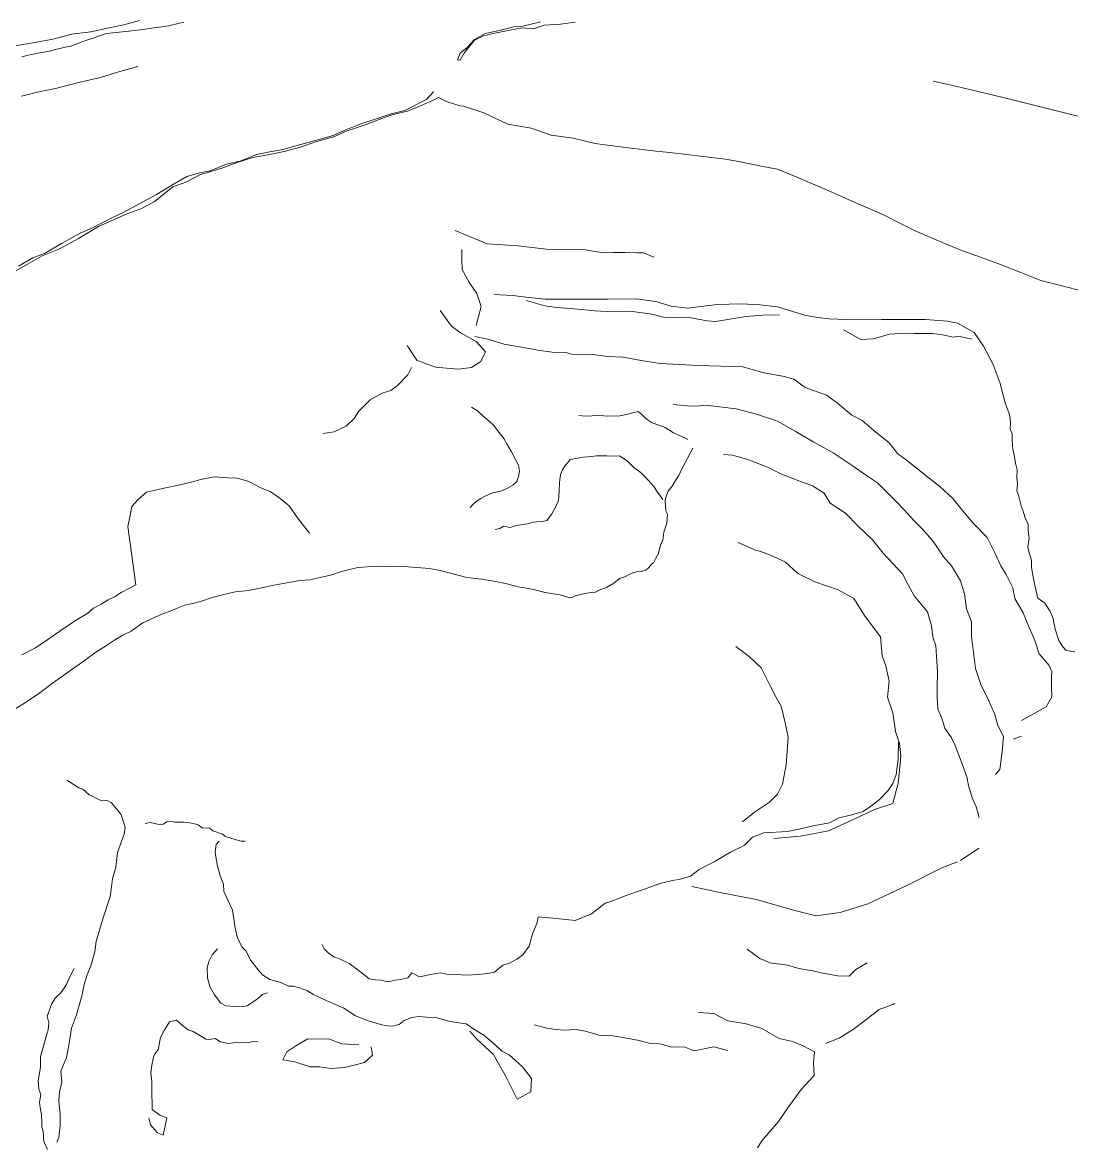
# Model space of a CAD drawing. Extents: x 683321 to 688873, y 7661944 to 7668387.
# Drawn here: x 686013.2 to 686275.9, y 7667162.1 to 7667443.6 of the extents above; entities that cross this region are included whole.
import ezdxf

# ---------------------------------------------------------------- set-up
doc = ezdxf.new("R2010")
doc.units = 0
doc.header["$MEASUREMENT"] = 0
doc.layers.add('01 CRESTA_Line', color=3, linetype='Continuous', lineweight=20)

msp = doc.modelspace()

# ---------------------------------------------------------------- linework, layer by layer
at = {"layer": '01 CRESTA_Line'}
for points in [[(686042.55, 7667444.04, 4105.81), (686038.57, 7667442.99, 4106.18), (686034.9, 7667442.24, 4106.6), (686030.31, 7667441.19, 4107.05), (686025.58, 7667440.6, 4107.5), (686020.84, 7667439.4, 4107.98), (686015.79, 7667438.5, 4108.42), (686008.76, 7667437.31, 4108.87)], [(686053.65, 7667443.64, 4104.8), (686049.76, 7667442.75, 4105.55), (686041.46, 7667441.59, 4106.6), (686034.24, 7667440.84, 4107.7), (686028.12, 7667438.68, 4108.23), (686025.42, 7667437.62, 4108.42), (686023.89, 7667437.37, 4108.57), (686021.51, 7667436.77, 4108.82), (686020, 7667436.42, 4108.98), (686017.16, 7667435.88, 4109.14), (686014.65, 7667435.4, 4109.28), (686013.04, 7667434.96, 4109.37)], [(686151.62, 7667443.61, 4109.18), (686147.94, 7667443.17, 4108.75), (686143.86, 7667442.88, 4108.23), (686141.22, 7667441.98, 4107.83), (686138.36, 7667442.21, 4107.46), (686135.65, 7667441.75, 4107.16), (686131.49, 7667440.85, 4106.46), (686128.7, 7667440.21, 4106.09), (686126.36, 7667439.06, 4105.81), (686123.93, 7667436.03, 4105.27), (686122.8, 7667434.13, 4104.92), (686122.18, 7667434.25, 4104.99), (686122.83, 7667435.91, 4105.3), (686124.56, 7667437.27, 4105.66), (686126.39, 7667439.32, 4105.96), (686129.13, 7667440.82, 4106.32), (686132.27, 7667441.49, 4106.73), (686136.31, 7667442.47, 4107.19), (686138.56, 7667442.66, 4107.6), (686143.05, 7667443.7, 4108.23)], [(686042.09, 7667432.56, 4100.16), (686037.06, 7667431.08, 4100.09), (686032.74, 7667429.82, 4100.08), (686027.28, 7667428.55, 4100.11), (686021.84, 7667427.14, 4100.13), (686017, 7667426.09, 4100.21), (686012.97, 7667425.13, 4100.25)], [(686241.26, 7667428.89, 4090.83), (686245.47, 7667427.93, 4090.61), (686249.68, 7667426.97, 4090.47), (686255.09, 7667425.68, 4090.37), (686260.49, 7667424.4, 4090.32), (686265.16, 7667423.22, 4090.34), (686269.83, 7667422.04, 4090.39), (686273.83, 7667421.02, 4090.43), (686277.83, 7667419.99, 4090.43)], [(686116.12, 7667426.23, 4103.98), (686114.38, 7667424.3, 4103.82), (686108.95, 7667421.53, 4103.6), (686105.55, 7667420.71, 4103.43), (686102.28, 7667419.63, 4103.27), (686097.57, 7667418.05, 4103.05), (686093.79, 7667416.54, 4102.89), (686091.04, 7667415.25, 4102.72), (686086.88, 7667414.08, 4102.51), (686082.56, 7667412.92, 4102.43), (686078.13, 7667411.65, 4102.35), (686075.15, 7667411.13, 4102.03), (686071.84, 7667410.46, 4101.9), (686067.7, 7667408.87, 4101.68), (686064.32, 7667408.06, 4101.41), (686060.21, 7667406.43, 4101.07), (686057.63, 7667405.87, 4100.9), (686054.4, 7667404.96, 4100.54), (686050.66, 7667402.86, 4100.21), (686046.8, 7667400.45, 4099.67), (686042.77, 7667398.34, 4099.1), (686038.45, 7667395.95, 4098.77), (686035.81, 7667394.75, 4098.34), (686030.44, 7667392.01, 4098.17), (686027.84, 7667390.88, 4097.43), (686023.03, 7667388.24, 4097.22), (686018.71, 7667385.73, 4096.91), (686015.79, 7667384.62, 4096.46), (686012.21, 7667382.53, 4096.1)], [(686278.8, 7667376.24, 4086.27), (686273.53, 7667377.6, 4087), (686268.26, 7667378.95, 4087.72), (686263.2, 7667380.96, 4088.43), (686258.14, 7667382.98, 4089.13), (686253.4, 7667384.67, 4090.04), (686248.66, 7667386.35, 4090.95), (686244.76, 7667388, 4091.36), (686240.86, 7667389.64, 4091.76), (686236.96, 7667391.28, 4092.17), (686232.97, 7667393.31, 4092.82), (686228.98, 7667395.34, 4093.47), (686224.86, 7667397.13, 4093.58), (686220.74, 7667398.91, 4093.69), (686216.62, 7667400.7, 4093.81), (686211.66, 7667402.94, 4094.38), (686206.98, 7667404.88, 4094.86), (686202.29, 7667406.81, 4095.34), (686199.04, 7667407.45, 4095.68), (686195.79, 7667408.09, 4096.02), (686192.54, 7667408.73, 4096.36), (686189.29, 7667409.37, 4096.7), (686185.8, 7667409.77, 4097.08), (686182.32, 7667410.17, 4097.46), (686178.83, 7667410.57, 4097.84), (686175.35, 7667410.97, 4098.22), (686171.87, 7667411.37, 4098.61), (686168.38, 7667411.77, 4098.99), (686162.9, 7667412.44, 4099.38), (686156.67, 7667413.27, 4099.63), (686151.1, 7667414.55, 4099.98), (686145.62, 7667415.32, 4100.23), (686140.58, 7667417.07, 4100.48), (686134.79, 7667418.1, 4100.59), (686128.8, 7667420.94, 4102.07), (686123.63, 7667422.58, 4102.87), (686122.81, 7667422.73, 4102.73), (686119.58, 7667423.73, 4103.38), (686117.44, 7667424.81, 4104), (686116.13, 7667424.07, 4103.93), (686113.09, 7667422.78, 4103.66), (686109.65, 7667421.33, 4103.43), (686105.7, 7667420.44, 4103.41), (686102.95, 7667419.4, 4103.23), (686099.29, 7667418.05, 4103.07), (686094.3, 7667416.32, 4102.8), (686091.18, 7667414.92, 4102.83), (686086.59, 7667413.67, 4102.51), (686082.82, 7667412.34, 4102.27), (686078.72, 7667411.27, 4102.13), (686074.7, 7667410.42, 4101.93), (686070.93, 7667409.76, 4101.8), (686066.96, 7667408.46, 4101.57), (686063.18, 7667407.07, 4101.15), (686059.35, 7667405.89, 4100.81), (686057.81, 7667405.53, 4100.86), (686054.11, 7667403.59, 4100.36), (686050.9, 7667402.39, 4100.21), (686046.23, 7667398.66, 4099.41), (686042.9, 7667396.91, 4098.95), (686039.21, 7667395.55, 4098.71), (686032.23, 7667392.51, 4097.86), (686027.23, 7667389.48, 4097.27), (686022.35, 7667386.83, 4096.79), (686018.15, 7667385.11, 4096.38), (686014.66, 7667383.1, 4095.95), (686010.96, 7667381.02, 4095.65)], [(686121.54, 7667391.45, 4080.02), (686129.63, 7667388.09, 4080.01), (686137.33, 7667387.6, 4079.93), (686145.11, 7667386.74, 4079.97), (686154.12, 7667386.59, 4079.96), (686158.7, 7667385.85, 4079.95), (686161.25, 7667385.93, 4079.95), (686164.11, 7667385.99, 4079.96), (686167.1, 7667385.91, 4079.95), (686168.72, 7667385.87, 4079.95), (686171.33, 7667384.8, 4079.94)], [(686126.87, 7667367.64, 4071.15), (686128.11, 7667372.46, 4074.65), (686127.01, 7667375.65, 4077.04), (686125.21, 7667378.36, 4075.91), (686123.35, 7667381.74, 4075.55), (686123.29, 7667384.24, 4075.45), (686123.24, 7667386.75, 4076.58)], [(686276.73, 7667285.93, 4074.22), (686274.6, 7667286.26, 4074.4), (686273.79, 7667287.23, 4074.65), (686272.71, 7667288.8, 4074.49), (686271.87, 7667291.62, 4074.38), (686271.21, 7667294.53, 4074.51), (686270.53, 7667296.23, 4074.43), (686269.23, 7667298.15, 4074.32), (686267.48, 7667299.35, 4074.05), (686266.7, 7667302.68, 4074.7), (686266.27, 7667305.18, 4074.78), (686265.9, 7667307.09, 4075.14), (686265.91, 7667308.91, 4075.53), (686265.34, 7667310.72, 4075.74), (686265, 7667312.28, 4075.77), (686265.31, 7667314.4, 4076.16), (686265.11, 7667316.39, 4076.16), (686265.03, 7667317.83, 4076.24), (686264.21, 7667319.74, 4076.5), (686263.83, 7667321.15, 4076.94), (686263.42, 7667322.22, 4077.1), (686263.02, 7667323.89, 4077.42), (686262.68, 7667325.18, 4077.59), (686262.27, 7667326.37, 4077.64), (686262.43, 7667327.97, 4077.61), (686262.25, 7667329.55, 4077.8), (686262.3, 7667331.53, 4078.28), (686262, 7667332.87, 4078.53), (686261.78, 7667333.73, 4078.59), (686261.56, 7667335.27, 4078.71), (686261.22, 7667336.67, 4078.7), (686261.14, 7667337.73, 4078.77), (686261.04, 7667339.19, 4078.73), (686261.08, 7667340.68, 4079.02), (686260.59, 7667341.63, 4079), (686260.68, 7667343.44, 4079.16), (686260.51, 7667344.97, 4079.26), (686260.2, 7667345.86, 4079.47), (686259.74, 7667347.14, 4079.61), (686259.28, 7667348.31, 4079.62), (686257.98, 7667353.41, 4080.27), (686256.23, 7667358.07, 4080.57), (686253.91, 7667362.53, 4080.9), (686251.58, 7667365.95, 4081.6), (686247.35, 7667368.26, 4082.37), (686244.85, 7667368.74, 4082.43), (686239.32, 7667369.16, 4082.25), (686228.34, 7667369.18, 4082.12), (686221.84, 7667369.12, 4082.41), (686215.2, 7667369.35, 4082.29), (686212.34, 7667369.72, 4082.49), (686209.14, 7667370.26, 4082.42), (686202.27, 7667372.34, 4082), (686197.88, 7667372.86, 4081.89), (686193.16, 7667373.13, 4081.89), (686187.21, 7667372.95, 4081.96), (686179.72, 7667371.99, 4081.95), (686175.65, 7667372.49, 4081.97), (686171.83, 7667373.72, 4081.86), (686166.91, 7667374.36, 4081.67), (686159.89, 7667374.31, 4081.67), (686151.35, 7667374.31, 4080.57), (686144.12, 7667374.24, 4080.17), (686140.06, 7667374.71, 4079.68), (686136.01, 7667375.18, 4079.19), (686131.23, 7667375.44, 4078.37)], [(686202.82, 7667370.29, 4079.42), (686199.65, 7667370.34, 4079.42), (686194.46, 7667369.93, 4079.58), (686186.81, 7667368.69, 4079.57), (686184.67, 7667368.84, 4079.61), (686180.58, 7667369.61, 4079.73), (686173.76, 7667369.75, 4079.81), (686170.84, 7667370.52, 4079.9), (686165.43, 7667371.24, 4079.92), (686161.11, 7667371.06, 4079.9), (686156.52, 7667371.32, 4079.86), (686151.5, 7667371.84, 4079.93), (686147.06, 7667372.15, 4079.95), (686144.03, 7667372.64, 4079.9), (686139.33, 7667373.93, 4079.82)], [(686109.57, 7667362.67, 4061.77), (686111.97, 7667358.99, 4060.9), (686114.53, 7667358, 4060.96), (686116.71, 7667357.28, 4061.12), (686119.38, 7667356.96, 4061.43), (686122.43, 7667356.77, 4061.81), (686125.68, 7667357.12, 4062.2), (686127.97, 7667358.69, 4063.88), (686129.15, 7667361.05, 4063.99), (686126.84, 7667363.63, 4066), (686122.92, 7667365.83, 4068.36), (686120.67, 7667367.47, 4070.03), (686117.8, 7667371.47, 4070.48)], [(686251.06, 7667364.26, 4079.81), (686247.5, 7667364.98, 4079.81), (686246.35, 7667364.76, 4079.8), (686243.58, 7667365.3, 4079.8), (686241.13, 7667365.66, 4079.8), (686236.5, 7667365.66, 4079.7), (686234.37, 7667365.73, 4079.67), (686230.38, 7667365.48, 4079.58), (686226.36, 7667364.31, 4079.38), (686223.15, 7667364.17, 4079.29), (686218.82, 7667366.62, 4079.38)], [(686263.38, 7667268.74, 4062.48), (686269.54, 7667272.17, 4063.48), (686270.99, 7667274.69, 4064.81), (686270.95, 7667276.99, 4067.32), (686270.93, 7667279.69, 4069.14), (686271.01, 7667280.98, 4070.74), (686270.32, 7667282.49, 4070.42), (686267.86, 7667285.41, 4070.51), (686266.75, 7667288.76, 4070.45), (686265.13, 7667292.44, 4070.33), (686263.79, 7667295.75, 4070.43), (686261.74, 7667299.27, 4070.58), (686261.27, 7667301.99, 4070.33), (686259.53, 7667305.28, 4070.22), (686258.21, 7667307.52, 4070.57), (686256.75, 7667310.72, 4070.34), (686254.8, 7667314.55, 4070.06), (686251.31, 7667318.2, 4069.89), (686248.22, 7667321.84, 4069.84), (686246.21, 7667324.35, 4069.87), (686242.98, 7667327.35, 4069.88), (686240.3, 7667329.41, 4069.87), (686234.63, 7667333.94, 4069.89), (686232.38, 7667335.59, 4069.85), (686230.29, 7667338.3, 4069.75), (686226.39, 7667341.36, 4069.81), (686223.47, 7667343.89, 4069.81), (686220.94, 7667345.2, 4069.8), (686217.29, 7667348.2, 4069.83), (686214.55, 7667350.21, 4069.77), (686209.26, 7667352.18, 4069.73), (686206.39, 7667354.24, 4069.71), (686203.97, 7667354.92, 4069.73), (686198.51, 7667355.87, 4069.76), (686193.6, 7667357.31, 4069.71), (686188.07, 7667357.48, 4069.72), (686182.53, 7667357.65, 4069.72), (686177.71, 7667357.9, 4069.75), (686172.9, 7667358.15, 4069.82), (686168.2, 7667358.87, 4070.01), (686163.62, 7667359.73, 4069.98), (686159.76, 7667359.91, 4069.93), (686156.05, 7667360.42, 4069.84), (686150.81, 7667360.49, 4069.7), (686149.32, 7667360.92, 4069.67), (686145.88, 7667360.99, 4069.61), (686142.32, 7667361.5, 4069.59), (686139.07, 7667362.08, 4069.63), (686133.83, 7667363.03, 4069.64), (686129.75, 7667364.26, 4069.63), (686126.54, 7667364.95, 4069.64)], [(686110.68, 7667357.2, 4058.74), (686109.69, 7667355.31, 4057.82), (686107.13, 7667352.65, 4057.54), (686105.51, 7667351.36, 4057.36), (686103.31, 7667350.76, 4056.76), (686100.29, 7667349.07, 4056.31), (686097.47, 7667346.2, 4055.92), (686096.29, 7667344.35, 4055.93), (686094.3, 7667342.44, 4055.93), (686091.29, 7667341.05, 4055.84), (686088.56, 7667340.6, 4055.65)], [(686125.66, 7667347.24, 4056.21), (686127.08, 7667346.43, 4056.3), (686128.6, 7667344.93, 4056.71), (686130.11, 7667343.75, 4056.94), (686131.14, 7667342.71, 4057.08), (686132.87, 7667340.57, 4057.21), (686133.74, 7667339.4, 4057.41), (686134.51, 7667338.05, 4057.36), (686135.72, 7667336, 4057.58), (686136.7, 7667334.14, 4057.87), (686137.41, 7667332.67, 4057.78), (686137.68, 7667331.16, 4057.74), (686137.45, 7667329.88, 4057.55), (686137.01, 7667328.64, 4057.04), (686136.03, 7667327.66, 4056.55), (686134.67, 7667326.91, 4056.23), (686132.98, 7667326.2, 4056.02), (686130.98, 7667325.81, 4055.91), (686129.11, 7667324.96, 4055.78), (686128.02, 7667324.32, 4055.6), (686126.83, 7667323.59, 4055.55), (686126.16, 7667322.98, 4055.51), (686125.35, 7667322.1, 4055.09)], [(686176.17, 7667347.88, 4060.31), (686180.72, 7667347.44, 4060.3), (686185, 7667347.67, 4060.07), (686191.95, 7667346.78, 4059.89), (686197.08, 7667345.47, 4059.8), (686202.33, 7667343.68, 4059.85), (686206.7, 7667341.22, 4059.86), (686211.42, 7667338.44, 4059.88), (686216.22, 7667335.78, 4059.79), (686220.96, 7667332.65, 4059.77), (686224.36, 7667330.28, 4059.84), (686227.37, 7667328.26, 4059.9), (686229.83, 7667325.73, 4059.97), (686232, 7667323.56, 4059.9), (686234.1, 7667321.39, 4059.89), (686236.44, 7667318.88, 4059.88), (686238.49, 7667316.78, 4059.88), (686241.13, 7667313.81, 4059.93), (686242.16, 7667312.25, 4059.93), (686243.87, 7667309.75, 4059.94), (686245.88, 7667307.5, 4059.88), (686248.16, 7667303.75, 4059.86), (686249.09, 7667300.5, 4059.88), (686249.63, 7667296.75, 4059.93), (686250.84, 7667293.5, 4059.99), (686250.88, 7667289.75, 4060.02), (686251.38, 7667285.75, 4060.12), (686251.91, 7667281.75, 4060.19), (686253.22, 7667277.75, 4060.23), (686255.06, 7667274, 4060.44), (686256.69, 7667270.25, 4061.04), (686257.47, 7667267.5, 4060.52), (686258.88, 7667264.75, 4060.6), (686258.53, 7667261, 4057.51), (686257.94, 7667256.5, 4053.36), (686256.92, 7667255.19, 4053.07)], [(686179.87, 7667339.1, 4054.77), (686177.93, 7667340.06, 4055.44), (686176.24, 7667340.81, 4056.21), (686174.17, 7667342.17, 4056.83), (686172.58, 7667342.72, 4057.62), (686170.88, 7667343.3, 4058.36), (686169.45, 7667344.29, 4059.21), (686168.24, 7667345.44, 4060.24), (686167.35, 7667346.11, 4060.74), (686164.85, 7667345.5, 4059.72), (686162.8, 7667345.04, 4059.35), (686159.82, 7667345.01, 4058.91), (686157.83, 7667345.13, 4058.39), (686155.9, 7667345.06, 4058.25), (686154.19, 7667344.94, 4057.87), (686152.51, 7667345.12, 4057.56)], [(686181.07, 7667336.94, 4053.75), (686180.34, 7667335.56, 4053.69), (686179.72, 7667334.42, 4053.8), (686179.17, 7667333.3, 4053.67), (686178.54, 7667332.1, 4053.71), (686177.63, 7667330.15, 4054.11), (686176.73, 7667328.84, 4054.16), (686175.92, 7667327.42, 4054.23), (686174.96, 7667326.15, 4053.95), (686174.4, 7667324.91, 4054.18), (686174.2, 7667323.76, 4054.12), (686174.36, 7667321.29, 4054.7), (686174.76, 7667320.45, 4054.3), (686174.6, 7667318.17, 4054.48), (686173.84, 7667315.93, 4054.44), (686173.58, 7667313.9, 4054.24), (686173.02, 7667312.66, 4054.15), (686172.46, 7667310.56, 4053.99), (686171.82, 7667309.43, 4054.06), (686171.22, 7667308.24, 4054.14), (686170.85, 7667307.96, 4053.98), (686170.12, 7667307.1, 4054.01), (686169.29, 7667306.37, 4053.87), (686168.23, 7667306.05, 4053.51), (686166.97, 7667305.96, 4053.31), (686165.67, 7667305.61, 4053.64), (686164.03, 7667304.77, 4053.69), (686162.76, 7667304.35, 4053.87), (686161.34, 7667303.18, 4053.71), (686159.33, 7667302.01, 4053.57), (686157.81, 7667301.5, 4053.53), (686156.46, 7667300.79, 4053.71), (686155.13, 7667300.75, 4053.71), (686153.73, 7667300.49, 4053.8), (686151.91, 7667300.03, 4053.93), (686150.76, 7667299.56, 4053.92), (686150.28, 7667299.48, 4053.9), (686147.75, 7667300.22, 4054.46), (686144.15, 7667300.77, 4055), (686140.85, 7667301.67, 4055.29), (686137.34, 7667302.19, 4056.13), (686134.56, 7667302.94, 4056.44), (686131.79, 7667303.56, 4056.81), (686128.16, 7667304.13, 4056.87), (686124.54, 7667304.56, 4057.13), (686121.32, 7667305.38, 4057.07), (686117.83, 7667306.3, 4056.47), (686115.17, 7667306.82, 4056.44), (686109.8, 7667307.21, 4056.39), (686101.97, 7667307.38, 4054.64), (686097.24, 7667307.04, 4054.12), (686093.49, 7667306.16, 4053.94), (686090.4, 7667305.16, 4053.52), (686085.19, 7667304.01, 4052.49), (686082.65, 7667303.82, 4052.35), (686076.21, 7667302.66, 4051.25), (686072.77, 7667301.87, 4050.95), (686069.82, 7667301.3, 4050.76), (686067.36, 7667301.06, 4050.49), (686066.49, 7667300.97, 4050.68), (686063.32, 7667300.25, 4050.18), (686060.7, 7667299.54, 4049.83), (686057.77, 7667298.58, 4049.54), (686055.87, 7667298.07, 4049.51), (686053.92, 7667297.62, 4049.21), (686051.83, 7667296.78, 4049.14), (686049.97, 7667296.06, 4049.1), (686048.1, 7667295.37, 4049.03), (686043.4, 7667293.22, 4048.19), (686040.43, 7667291.14, 4047.53), (686038.37, 7667290.11, 4047.55), (686036.53, 7667289.02, 4047.7), (686034.23, 7667287.5, 4047.31), (686031.58, 7667285.84, 4046.81), (686029.34, 7667284.22, 4046.16), (686027.54, 7667282.9, 4045.94), (686026.17, 7667281.95, 4045.71), (686020.78, 7667278.13, 4044.78), (686017.56, 7667275.65, 4044.27), (686014.02, 7667273.25, 4043.85), (686011.16, 7667271.53, 4043.46)], [(686131.56, 7667316.56, 4056.14), (686132.77, 7667316.85, 4056.28), (686133.75, 7667317.44, 4056.22), (686135.36, 7667317.1, 4056.63), (686136.89, 7667317.58, 4056.72), (686138.57, 7667317.85, 4056.9), (686139.68, 7667318.04, 4056.85), (686141.09, 7667318.4, 4056.83), (686142.06, 7667318.51, 4056.93), (686143.49, 7667318.6, 4057.07), (686144.55, 7667318.86, 4057.22), (686145.69, 7667320.34, 4056.89), (686146.79, 7667322.34, 4056.58), (686147.34, 7667323.69, 4056.62), (686147.56, 7667324.57, 4056.46), (686147.71, 7667328.34, 4056.89), (686147.99, 7667330.36, 4056.72), (686148.5, 7667331.57, 4056.68), (686149.13, 7667332.64, 4056.67), (686149.8, 7667333.38, 4056.44), (686150.39, 7667334.14, 4056.2), (686152.28, 7667334.42, 4056.45), (686153.61, 7667334.72, 4056.32), (686155.74, 7667334.91, 4056.37), (686157.01, 7667335.07, 4056.38), (686158.06, 7667335.04, 4056.21), (686159.58, 7667335.05, 4056.1), (686161.31, 7667334.94, 4055.78), (686162.7, 7667335.06, 4055.6), (686164.65, 7667333.76, 4056.16), (686166.4, 7667332, 4056), (686167.83, 7667331.05, 4055.9), (686168.51, 7667330.44, 4055.87), (686169.86, 7667329.02, 4055.41), (686171.36, 7667327.39, 4055.6), (686172.21, 7667325.94, 4055.24), (686172.89, 7667324.98, 4055.07), (686173.6, 7667324.11, 4054.49)], [(686188.78, 7667335.36, 4049.39), (686191.02, 7667335.21, 4050.12), (686194.9, 7667334.11, 4050.22), (686199.81, 7667332.2, 4050.18), (686203.15, 7667330.57, 4049.85), (686207.6, 7667328.77, 4049.85), (686211.05, 7667327.56, 4049.53), (686213.99, 7667325.7, 4049.65), (686215.52, 7667323.19, 4049.6), (686219.31, 7667320.67, 4049.59), (686222.46, 7667317.43, 4049.59), (686226.13, 7667314.04, 4049.73), (686228.73, 7667310.65, 4049.72), (686231.15, 7667308.07, 4049.79), (686233.57, 7667305.49, 4049.85), (686235.03, 7667302.74, 4049.78), (686236.5, 7667300, 4049.79), (686239.86, 7667296.01, 4049.89), (686240.86, 7667292.47, 4049.84), (686241.22, 7667289.59, 4049.79), (686241.93, 7667287.46, 4049.91), (686242.09, 7667284.77, 4049.8), (686242.4, 7667280.95, 4049.47), (686242.27, 7667277.01, 4049.15), (686242.29, 7667274.45, 4049.44), (686242.47, 7667271.6, 4049.51), (686243.45, 7667269.36, 4049.65), (686244.21, 7667266.84, 4049.55), (686245.87, 7667264.39, 4049.77), (686246.8, 7667262.53, 4049.72), (686248.66, 7667257.66, 4049.97), (686249.73, 7667254.64, 4050.45), (686250.15, 7667252.46, 4050.6), (686251.04, 7667249.42, 4050.5), (686252.01, 7667247.12, 4049.91), (686252.61, 7667245.22, 4048.09), (686252.71, 7667244.48, 4047.57)], [(686013.08, 7667285.19, 4045.87), (686016.52, 7667286.99, 4046.43), (686019.58, 7667289.02, 4046.73), (686022.55, 7667291.09, 4047.04), (686026.5, 7667293.76, 4047.13), (686029.59, 7667295.61, 4047.4), (686031, 7667296.9, 4047.51), (686032.95, 7667297.91, 4047.82), (686034.69, 7667298.96, 4047.99), (686036.3, 7667299.75, 4047.97), (686037.97, 7667300.8, 4047.99), (686039.82, 7667301.85, 4047.79), (686041.6, 7667302.73, 4047.78), (686039.65, 7667317.35, 4050.23), (686040.13, 7667319.73, 4051.07), (686040.65, 7667322.37, 4051.38), (686042.19, 7667324.09, 4051.14), (686044.26, 7667325.95, 4050.48), (686049.01, 7667326.99, 4051.25), (686052.28, 7667327.7, 4051.54), (686055.44, 7667328.45, 4052.1), (686057.89, 7667329.15, 4051.8), (686061.26, 7667329.75, 4051.66), (686064.66, 7667329.49, 4052.11), (686067.05, 7667329.43, 4052.28), (686069.9, 7667328.64, 4052.02), (686073.26, 7667326.86, 4052.16), (686075.25, 7667326.1, 4052.3), (686077.64, 7667324.47, 4052.13), (686079.98, 7667322.49, 4052.08), (686082.11, 7667319.47, 4051.85), (686085.09, 7667315.63, 4052.41)], [(686201.37, 7667239.17, 4039.58), (686208.07, 7667239.79, 4039.49), (686215.03, 7667241.11, 4039.67), (686221.86, 7667244.22, 4039.89), (686226.55, 7667246.43, 4039.98), (686231.16, 7667247.94, 4039.95), (686232.53, 7667253.07, 4039.84), (686232.96, 7667257.1, 4039.88), (686233.15, 7667260, 4039.96), (686232.87, 7667263.02, 4040.02), (686231.87, 7667265.99, 4039.97), (686231.21, 7667270.65, 4039.94), (686229.87, 7667274.59, 4039.9), (686230.29, 7667278.59, 4039.9), (686229.44, 7667282.47, 4039.83), (686228.47, 7667284.91, 4039.81), (686228.08, 7667289.7, 4039.84), (686224.26, 7667294.84, 4039.77), (686221.4, 7667299.32, 4039.82), (686217.45, 7667301.46, 4040), (686211.63, 7667303.51, 4039.39), (686207.41, 7667305.6, 4037.82), (686204.27, 7667308.44, 4039.86), (686203.64, 7667308.72, 4039.94), (686201.15, 7667309.94, 4039.93), (686198.14, 7667311.08, 4039.91), (686196.79, 7667311.45, 4039.92), (686192.42, 7667313.3, 4039.91)], [(686193.54, 7667243.36, 4033.29), (686196.52, 7667245.82, 4031.81), (686200.26, 7667248.33, 4030.93), (686202.28, 7667250.34, 4031.9), (686203.51, 7667252.85, 4032.34), (686204.48, 7667257.67, 4033.45), (686204.76, 7667261.13, 4034.04), (686204.99, 7667264.59, 4033.55), (686204.21, 7667268.14, 4033.79), (686203.25, 7667272.36, 4033.39), (686201.89, 7667274.65, 4032.96), (686200.58, 7667277.27, 4033.07), (686198.25, 7667281.93, 4033.17), (686195.21, 7667284.8, 4032.37), (686191.83, 7667287.27, 4032.57)], [(686088.21, 7667212.75, 4019.59), (686088.78, 7667211.6, 4019.55), (686089.8, 7667210.55, 4019.53), (686091.16, 7667209.57, 4019.78), (686092.63, 7667209.08, 4019.84), (686095.01, 7667207.9, 4019.9), (686096.86, 7667206.6, 4020.39), (686098.67, 7667205.13, 4021.01), (686100.03, 7667204.09, 4020.78), (686101.54, 7667203.81, 4020.88), (686102.93, 7667203.74, 4020.98), (686104.84, 7667203.32, 4021.46), (686106.52, 7667203.72, 4021.5), (686107.89, 7667203.92, 4021.51), (686109.76, 7667204.28, 4021.73), (686110.76, 7667205.54, 4020.8), (686112.66, 7667204.59, 4022.1), (686115.87, 7667205.2, 4021.91), (686117.9, 7667205.52, 4021.99), (686120.19, 7667205.06, 4022.12), (686121.86, 7667205.13, 4022.01), (686124.5, 7667205, 4022.43), (686127.44, 7667205.18, 4022.39), (686129.76, 7667205.42, 4022.32), (686131.4, 7667205.75, 4022.87), (686133.55, 7667207.47, 4023.12), (686135.22, 7667208.01, 4023.86), (686137.01, 7667208.96, 4024.69), (686138.56, 7667210.1, 4025.61), (686140.09, 7667212.28, 4026.82), (686140.91, 7667215.29, 4026.13), (686142, 7667217.92, 4027.04), (686142.37, 7667219.6, 4027.45), (686146.95, 7667219.13, 4028.49), (686151.61, 7667218.63, 4030.48), (686155.69, 7667220.35, 4031.88), (686159.17, 7667222.99, 4034.44), (686160.61, 7667223.41, 4035.09), (686164.13, 7667224.85, 4036.48), (686166.98, 7667225.81, 4038.03), (686169, 7667226.51, 4038.45), (686172.85, 7667227.92, 4038.81), (686176.42, 7667228.81, 4039.32), (686177.66, 7667228.92, 4040.03), (686180.51, 7667229.77, 4039.84), (686182.68, 7667231.44, 4040.18), (686186.47, 7667233.4, 4040.11), (686190.55, 7667235.77, 4040.07), (686193.99, 7667237.44, 4039.91), (686196.01, 7667239.55, 4039.56), (686198.89, 7667240.61, 4039.17), (686204.77, 7667240.98, 4039.34), (686207.64, 7667241.5, 4039.85), (686211.2, 7667242.39, 4039.43), (686215.29, 7667243.13, 4037.64), (686217.64, 7667244.35, 4040.32), (686220.62, 7667245.07, 4040.51), (686223.78, 7667246, 4040.65), (686225.3, 7667247.07, 4040.71), (686227.8, 7667248.92, 4040.2), (686229.99, 7667251.24, 4039.82), (686231.17, 7667252.99, 4039.86), (686232.05, 7667255.2, 4040.01), (686232.5, 7667259.08, 4040.03), (686232.56, 7667263.32, 4040.28)], [(686263.44, 7667264.87, 4059.63), (686261.35, 7667264.12, 4059.57)], [(686024.39, 7667253.79, 4029.33), (686025.99, 7667252.72, 4028.91), (686027.38, 7667251.91, 4029.02), (686028.34, 7667251.58, 4028.37), (686029.9, 7667250.16, 4028.17), (686030.86, 7667249.69, 4027.88), (686033, 7667248.64, 4027.73), (686034.45, 7667248.73, 4027.51), (686035.45, 7667248.2, 4027.02), (686037.19, 7667246.14, 4026.62), (686037.98, 7667245.1, 4026.05), (686038.98, 7667242.08, 4026.66), (686038.72, 7667240.33, 4026.17), (686037.92, 7667238.28, 4026.17), (686037.03, 7667235.58, 4026.09), (686036.58, 7667232.05, 4026.22), (686035.78, 7667229.07, 4026.29), (686035.51, 7667227.14, 4025.96), (686035.21, 7667224.7, 4025.88), (686033.47, 7667219.36, 4026.42), (686031.72, 7667213.41, 4027.19), (686031.37, 7667210.86, 4026.8), (686030.32, 7667207.3, 4026.38), (686029.4, 7667205.07, 4026.64), (686028.67, 7667202.63, 4026.62), (686028.06, 7667199.84, 4026.53), (686026.76, 7667195.06, 4026.57), (686025.53, 7667191.7, 4025.98), (686024.95, 7667187.84, 4026.16), (686024.27, 7667184.39, 4025.91), (686022.86, 7667180.91, 4025.57), (686023.12, 7667178.07, 4025.74), (686022.51, 7667175.87, 4025.66), (686022.3, 7667173.4, 4025.22), (686022.63, 7667170.18, 4024.89), (686022.67, 7667167.37, 4025.29), (686022.29, 7667164.36, 4025.22), (686021.8, 7667163.14, 4025.65)], [(686043.99, 7667242.98, 4024.17), (686045.19, 7667243.17, 4023.81), (686046.32, 7667242.98, 4023.96), (686047.49, 7667242.75, 4023.91), (686048.54, 7667242.78, 4023.89), (686049.49, 7667243.49, 4023.75), (686051.08, 7667243.34, 4023.94), (686051.41, 7667243.33, 4023.9), (686053, 7667243.26, 4023.84), (686053.67, 7667243.32, 4023.8), (686054.76, 7667243.17, 4023.7), (686056.31, 7667242.9, 4023.69), (686057.24, 7667242.66, 4023.43), (686058.2, 7667241.88, 4023.2), (686060.12, 7667241.8, 4022.93), (686060.9, 7667241.1, 4023.1), (686063.29, 7667240.32, 4023.42), (686064.06, 7667239.71, 4023.3), (686065.94, 7667239.12, 4022.8), (686067.95, 7667238.56, 4022.45), (686069.02, 7667238.52, 4022.12)], [(686062.45, 7667238.5, 4022.97), (686061.7, 7667237.68, 4022.75), (686061.47, 7667235.8, 4021.83), (686061.61, 7667234.65, 4021.32), (686062.03, 7667232.3, 4020.78), (686062.71, 7667229.85, 4020.87), (686063.54, 7667227.76, 4021.46), (686063.63, 7667225.93, 4021.28), (686065.85, 7667221.25, 4022.83), (686066.5, 7667216.85, 4023.38), (686066.96, 7667214.55, 4023.7), (686068.14, 7667212.06, 4023.68), (686069.13, 7667211.08, 4023.48), (686070.37, 7667208.69, 4023.36), (686072.23, 7667206.35, 4022.85), (686073.31, 7667205.07, 4022.57), (686075.21, 7667203.9, 4022.34), (686077.96, 7667203.14, 4022.05), (686079.88, 7667202.25, 4021.42), (686081.09, 7667202.22, 4021.26), (686082.64, 7667201.81, 4021.01), (686084.47, 7667201.12, 4020.44), (686086.1, 7667200.11, 4019.74), (686089.08, 7667198.75, 4019.49), (686091.38, 7667197.68, 4018.93), (686093.72, 7667196.7, 4018.64), (686096.6, 7667194.8, 4018.09), (686098.35, 7667194.11, 4017.92), (686099.51, 7667193.61, 4017.66), (686101.54, 7667193, 4017.41), (686103.22, 7667192.55, 4016.8), (686105.07, 7667192.19, 4016.95), (686106.2, 7667192.3, 4016.45), (686107.55, 7667192.63, 4016.01), (686108.8, 7667193.66, 4015.47), (686110.62, 7667194.4, 4015.31), (686112.51, 7667194.63, 4014.83), (686114.5, 7667194.47, 4014.59), (686117.07, 7667194.3, 4014.59), (686120.27, 7667193.37, 4014.19), (686124.35, 7667192.78, 4014.28), (686126.25, 7667191.42, 4013.39), (686128.79, 7667189.91, 4014.02), (686131.41, 7667187.71, 4014.41), (686133.24, 7667185.93, 4014.3), (686135.12, 7667185.06, 4013.12), (686138.48, 7667182.03, 4012.29), (686140.7, 7667179.14, 4012.63), (686140.56, 7667175.76, 4012.61), (686137.13, 7667173.89, 4011.86), (686134.14, 7667179.96, 4011.33), (686131.13, 7667185.2, 4014.25), (686127, 7667188.98, 4013.37), (686125.25, 7667190.94, 4012.96)], [(686252.73, 7667236.79, 4042.59), (686248.15, 7667233.72, 4042.19)], [(686247.4, 7667233.37, 4042.1), (686243.61, 7667231.9, 4041.58), (686234.54, 7667227.38, 4041.64), (686224.9, 7667222.82, 4041.56), (686217.98, 7667220.64, 4041.34), (686211.88, 7667219.81, 4041.03), (686205.38, 7667221.51, 4040.96), (686197.01, 7667223.89, 4040.97), (686188.66, 7667225.54, 4040.97), (686180.87, 7667227.2, 4041.15)], [(686062.09, 7667211.6, 4020.6), (686060.77, 7667210.07, 4020.12), (686059.87, 7667208.41, 4019.72), (686059.48, 7667206.83, 4019.67), (686059.52, 7667204.28, 4019.28), (686060.11, 7667202.14, 4019.12), (686061.3, 7667200.06, 4019.13), (686062.87, 7667197.99, 4019.1), (686064.19, 7667197.33, 4019.07), (686068.02, 7667197.02, 4019.05), (686069.47, 7667197.32, 4019.23), (686072.08, 7667199.01, 4019.72), (686073.33, 7667200.15, 4020.14), (686074.62, 7667200.53, 4020.44)], [(686224.72, 7667208.05, 4031.42), (686221.95, 7667206.41, 4030.95), (686220.24, 7667204.71, 4030.92), (686217.38, 7667204.77, 4030.93), (686213.64, 7667205.48, 4030.59), (686211.54, 7667205.97, 4030.85), (686207.62, 7667206.65, 4030.8), (686204.83, 7667207.45, 4030.59), (686200.44, 7667208.08, 4030.47), (686197.89, 7667209.16, 4030.76), (686194.69, 7667211.53, 4031.34)], [(686026.17, 7667206.68, 4025.83), (686025.05, 7667204.54, 4026.01), (686024.21, 7667202.64, 4026.39), (686022.86, 7667200.55, 4026.72), (686021.48, 7667199.27, 4026.31), (686020.47, 7667197.75, 4026.22), (686019.4, 7667194.75, 4026.26), (686019.81, 7667193.07, 4025.83), (686019.7, 7667191.27, 4025.85), (686019.2, 7667189.62, 4026.1), (686018.52, 7667187.22, 4026.05), (686017.76, 7667184.57, 4025.95), (686017.75, 7667181.97, 4025.94), (686017.17, 7667178.55, 4025.96), (686017.33, 7667176.45, 4026.13), (686017.84, 7667175.07, 4025.83), (686017.47, 7667173.2, 4025.92), (686017.69, 7667171.81, 4025.97), (686017.98, 7667170.04, 4026.24), (686018.07, 7667168.14, 4026.54), (686018.07, 7667166.89, 4026.41), (686018.43, 7667165.85, 4026.25), (686018.55, 7667163.3, 4027.04), (686019.47, 7667161.34, 4026.99)], [(686231.63, 7667197.88, 4020.71), (686231.18, 7667197.65, 4020.75), (686227.72, 7667196.37, 4020.73), (686224.4, 7667193.79, 4020.38), (686221.35, 7667191.43, 4019.78), (686217.76, 7667189.19, 4019.74), (686214.34, 7667187.89, 4019.74)], [(686182.52, 7667195.62, 4019.74), (686186.38, 7667195.35, 4020.05), (686189.88, 7667193.51, 4019.95), (686194.42, 7667192.75, 4019.77), (686198.37, 7667191.66, 4019.9), (686202.73, 7667189.13, 4019.67), (686206.04, 7667188.38, 4019.83), (686208.69, 7667187.26, 4020.22), (686211.58, 7667185.79, 4019.62), (686211.32, 7667183.08, 4016), (686211.5, 7667179.85, 4014.07), (686208.2, 7667176.34, 4013.25), (686204.89, 7667171.75, 4013.13), (686202.51, 7667168.3, 4012.6), (686198.41, 7667163.52, 4012.78), (686197.25, 7667161.72, 4012.58)], [(686044.91, 7667169.26, 4013.6), (686045.31, 7667167.48, 4013.55), (686046.98, 7667165.56, 4013.09), (686048.43, 7667164.92, 4012.61), (686049.4, 7667169.21, 4012.48), (686047.62, 7667169.95, 4013.17), (686045.72, 7667171.3, 4013.13), (686045.6, 7667176.4, 4012.86), (686045.61, 7667178.26, 4013.34), (686045.36, 7667180.54, 4013.53), (686045.6, 7667182.45, 4013.41), (686046.01, 7667184.4, 4013.27), (686046.38, 7667185.28, 4013.23), (686047.2, 7667186.27, 4013.11), (686047.79, 7667189.4, 4012.8), (686048.67, 7667191.16, 4012.84), (686050.05, 7667193.3, 4012.51), (686051.8, 7667193.73, 4012.55), (686053.34, 7667192.39, 4012.64), (686054.76, 7667191.32, 4012.4), (686055.98, 7667190.87, 4012.23), (686057.35, 7667190.05, 4011.6), (686059.14, 7667188.95, 4011.88), (686059.95, 7667188.89, 4012), (686061.47, 7667189.15, 4011.79), (686062.79, 7667188.31, 4011.76), (686064.72, 7667187.89, 4011.67), (686066.57, 7667188.1, 4011.71), (686068.23, 7667188.02, 4011.69), (686069.87, 7667188.12, 4011.73), (686071.1, 7667188.36, 4011.82), (686072.27, 7667188.32, 4011.82)], [(686141.38, 7667192.5, 4013.3), (686144.51, 7667191.72, 4012.76), (686146.19, 7667191.49, 4012.45), (686148.81, 7667191.19, 4012.51), (686151.97, 7667191.36, 4012.61), (686154.15, 7667190.99, 4012.75), (686157.97, 7667189.9, 4013.05), (686161.09, 7667189.82, 4013.22), (686164.04, 7667189.25, 4012.73), (686167.68, 7667188.64, 4012.8), (686170.2, 7667187.98, 4012.72), (686172.8, 7667187.76, 4012.86), (686175.83, 7667186.94, 4012.94), (686178.9, 7667187.01, 4012.02), (686181.41, 7667186.03, 4012.86), (686186.36, 7667186.99, 4012.33), (686189.76, 7667186.09, 4012.6)], [(686100.54, 7667187.04, 4013.63), (686100.9, 7667184.94, 4013.95), (686098.88, 7667183.13, 4013.83), (686096.31, 7667182.47, 4012.82), (686093.81, 7667181.89, 4012.13), (686090.49, 7667181.61, 4011.88), (686087.72, 7667182.04, 4011.43), (686085.31, 7667182.03, 4011.61), (686081.42, 7667183.25, 4011.3), (686078.44, 7667183.75, 4013.23), (686079.46, 7667185.74, 4012.43), (686081.68, 7667187.31, 4012.47), (686084.66, 7667189, 4013.27), (686090.11, 7667188.95, 4013.9), (686093.21, 7667187.81, 4013.89), (686097.45, 7667187.49, 4013.86)]]:
    msp.add_polyline3d(points, dxfattribs=at)

doc.saveas('drawing.dxf')
